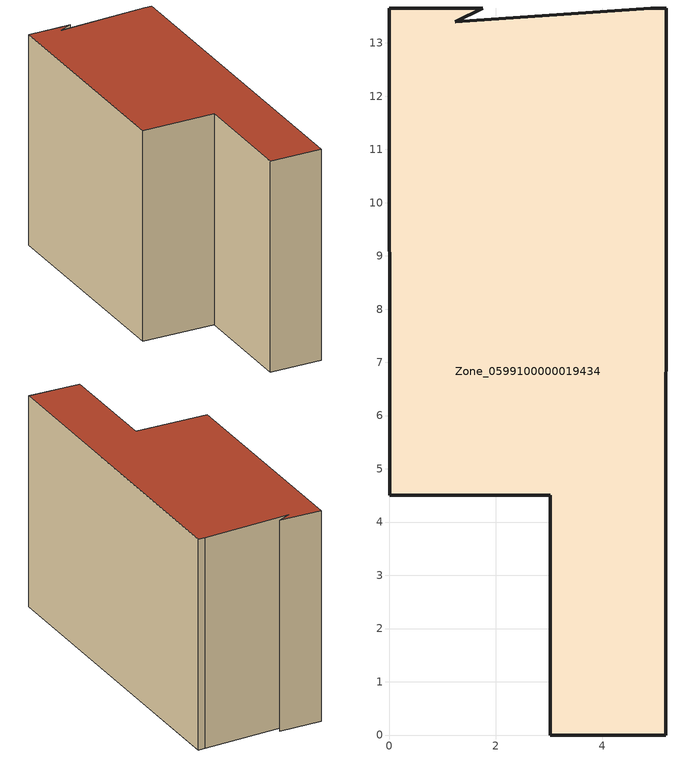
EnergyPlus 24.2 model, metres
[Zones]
Zone_0599100000019434
 floor ground (C_G): 4.91,13.65 5.2,13.65 5.19,0 3.02,0 3.02,4.5 0.01,4.5 0,13.66 1.75,13.65 1.24,13.4 z0
 wall outside (C_F): 5.2,13.65 4.91,13.65 1.24,13.4 1.75,13.65 0,13.66 0.01,4.5 3.02,4.5 3.02,0 5.19,0 5.2,13.65 z0:8.79
 roof outside (C_R): 4.91,13.65 1.24,13.4 1.75,13.65 0,13.66 0.01,4.5 3.02,4.5 3.02,0 5.19,0 5.2,13.65 z8.79
[BUILDING]
Pand.0599100000019434: North Axis=0; Terrain=City; Loads Convergence Tolerance Value=0.04; Temperature Convergence Tolerance Value=0.4; Solar Distribution=FullExterior; Maximum Number of Warmup Days=25; Minimum Number of Warmup Days=1
[Site:Location]
Rotterdam.The.Hague.AP_ZH_NLD Design_Conditions: Latitude=51.96; Longitude=4.45; Time Zone=1; Elevation=-4.5
[SITE:GROUNDTEMPERATURE:BUILDINGSURFACE]
18, 18, 18, 18, 18, 18, 18, 18, 18, 18, 18, 18
[MATERIAL] Thermal Absorptance=0.9; Solar Absorptance=0.7; Visible Absorptance=0.7
Name | Roughness | Thickness | Conductivity | Density | Specific Heat
G.TI.1975-1991 | MediumSmooth | 0.15 | 0.288461 | 540 | 1210
F.TI.1975-1991 | Rough | 0.3 | 0.230769 | 1920 | 840
R.TI.1975-1991 | MediumRough | 0.2 | 0.153846 | 1500 | 1000
[CONSTRUCTION]
C_G: G.TI.1975-1991
C_F: F.TI.1975-1991
C_R: R.TI.1975-1991
[ZONE]
Zone_0599100000019434: Type=1; Multiplier=1; Ceiling Height=Autocalculate; Volume=Autocalculate; Floor Area=autocalculate; Part of Total Floor Area=Yes
[ZONEINFILTRATION:DESIGNFLOWRATE]
Infil_Zone_0599100000019434: Zone or ZoneList or Space or SpaceList=Zone_0599100000019434; Schedule=AlwaysOn; Design Flow Rate Calculation Method=Flow/Area; Flow Rate per Floor Area=0.003; Constant Term Coefficient=1; Temperature Term Coefficient=0; Velocity Term Coefficient=0; Velocity Squared Term Coefficient=0
[HVACTEMPLATE:ZONE:IDEALLOADSAIRSYSTEM]
Zone_0599100000019434: Maximum Heating Supply Air Temperature=50; Minimum Cooling Supply Air Temperature=13; Maximum Heating Supply Air Humidity Ratio=0.0156; Minimum Cooling Supply Air Humidity Ratio=0.0077; Heating Limit=NoLimit; Cooling Limit=NoLimit; Dehumidification Control Type=ConstantSensibleHeatRatio; Cooling Sensible Heat Ratio=0.7; Dehumidification Setpoint=60; Humidification Control Type=None; Humidification Setpoint=30; Outdoor Air Method=None; Outdoor Air Flow Rate per Person=0.00944; Outdoor Air Flow Rate per Zone Floor Area=0; Outdoor Air Flow Rate per Zone=0; Demand Controlled Ventilation Type=None; Outdoor Air Economizer Type=NoEconomizer; Heat Recovery Type=None; Sensible Heat Recovery Effectiveness=0.7; Latent Heat Recovery Effectiveness=0.65
[ZONECONTROL:THERMOSTAT]
ThermostatControl_Zone_0599100000019434: Zone or ZoneList=Zone_0599100000019434; Control Type Schedule=DualSetpointControlType; Control 1=Thermostat_Zone_0599100000019434; Temperature Difference Between Cutout And Setpoint=0
[THERMOSTATSETPOINT:DUALSETPOINT]
Thermostat_Zone_0599100000019434: Heating Setpoint Temperature Schedule=HeatingSetpoint_Zone_0599100000019434; Cooling Setpoint Temperature Schedule=CoolingSetpoint_Zone_0599100000019434
[SCHEDULE:COMPACT]
HeatingSetpoint_Zone_0599100000019434: Through: 12/31, For: AllDays, Until: 24:00, 21
CoolingSetpoint_Zone_0599100000019434: Through: 12/31, For: AllDays, Until: 24:00, 24
DualSetpointControlType: Through: 12/31, For: AllDays, Until: 24:00, 4
AlwaysOn: Through: 12/31, For: AllDays, Until: 24:00, 1
